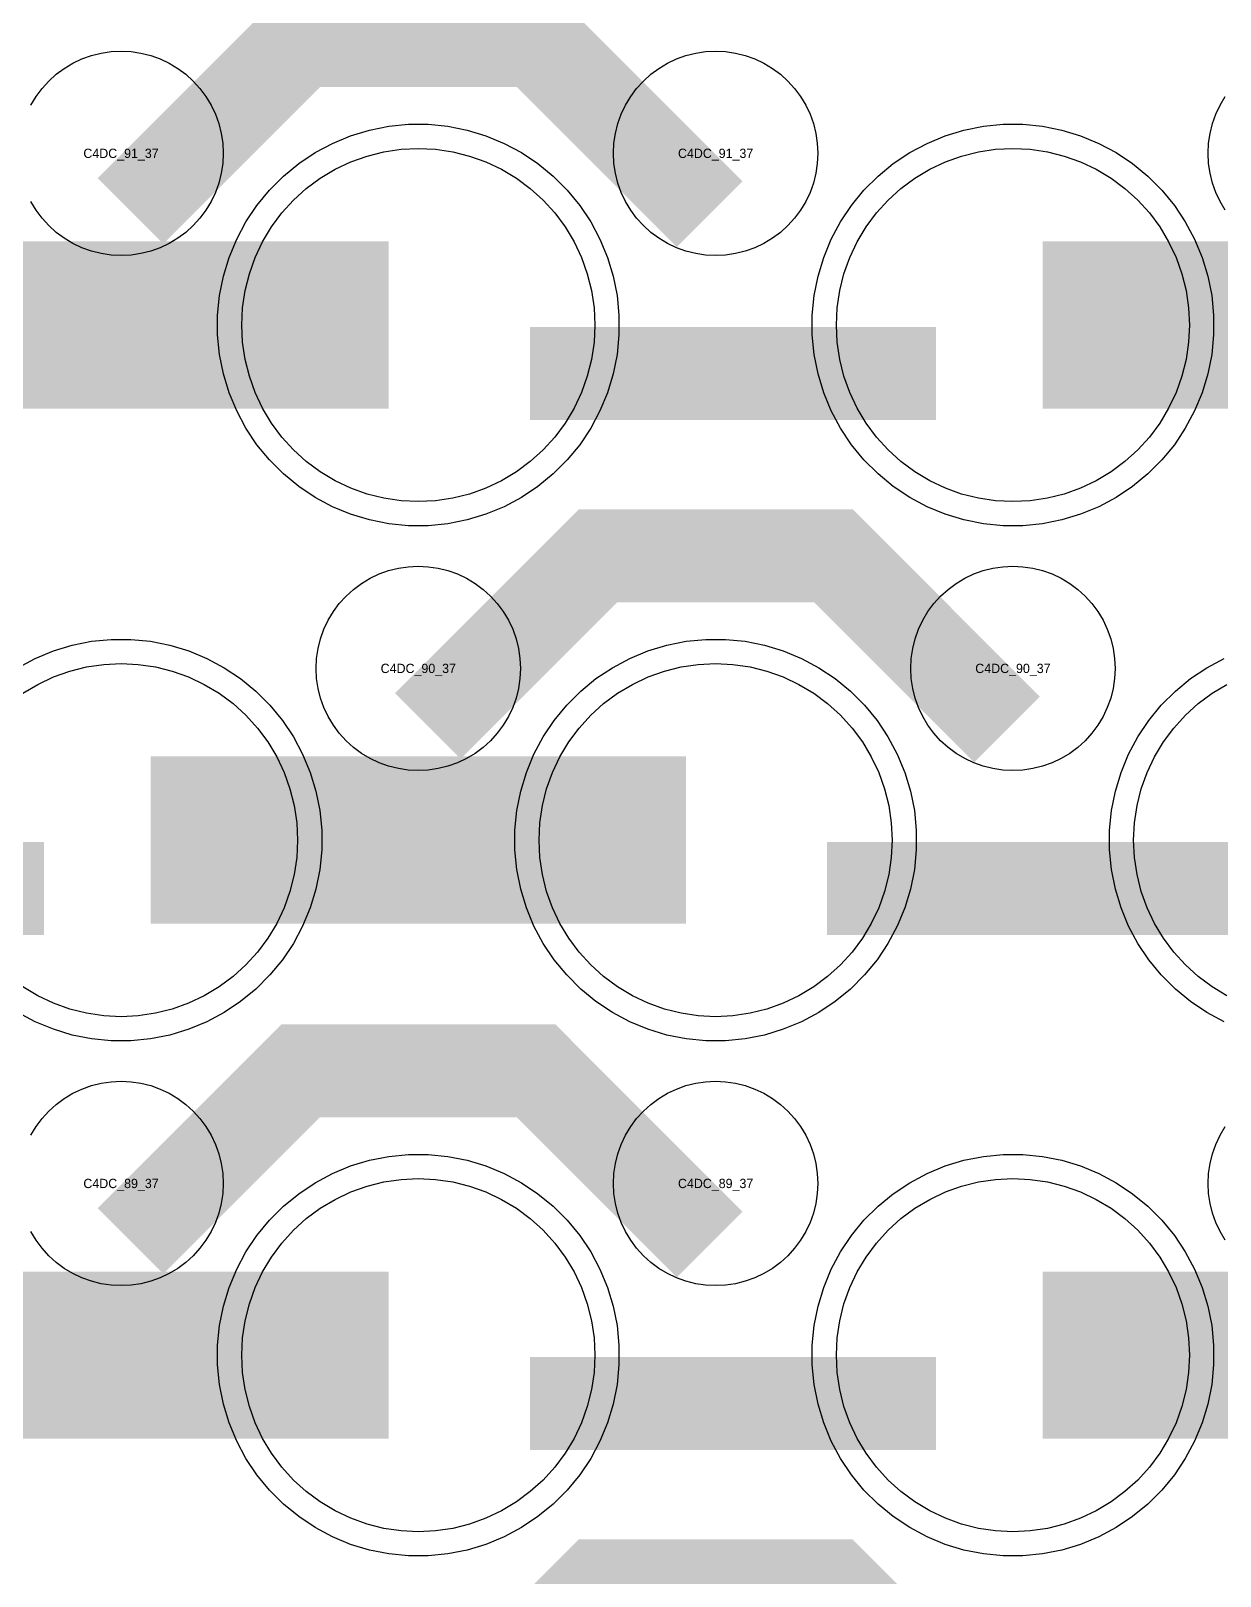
# Model space of a CAD drawing. Extents: x -11880 to 11880, y -14992 to 14992.
# Drawn here: x -184.2 to 135.8, y -2566.8 to -2151.1 of the extents above; entities that cross this region are included whole.
import ezdxf
from ezdxf.enums import TextEntityAlignment as Align

# ---------------------------------------------------------------- set-up
doc = ezdxf.new("R2010")
doc.units = 0
doc.header["$MEASUREMENT"] = 0
for name, color, linetype in [('GDS_775_DT_237', 138, 'CONTINUOUS'), ('RDL1_FS', 34, 'CONTINUOUS'), ('RDL_BS', 160, 'CONTINUOUS')]:
    doc.layers.add(name, color=color, linetype=linetype)

msp = doc.modelspace()

# ---------------------------------------------------------------- linework, layer by layer
at = {"layer": 'RDL1_FS', "color": 11, "true_color": 0xf27172}
for points in [[(-80, -2277.744), (-84.657, -2277.515), (-89.268, -2276.831), (-93.791, -2275.699), (-98.181, -2274.127), (-102.395, -2272.135), (-106.395, -2269.737), (-110.14, -2266.959), (-113.594, -2263.829), (-116.724, -2260.375), (-119.502, -2256.63), (-121.9, -2252.63), (-123.892, -2248.416), (-125.464, -2244.026), (-126.596, -2239.503), (-127.28, -2234.892), (-127.509, -2230.235), (-127.28, -2225.578), (-126.596, -2220.967), (-125.464, -2216.444), (-123.892, -2212.054), (-121.9, -2207.84), (-119.502, -2203.84), (-116.724, -2200.095), (-113.594, -2196.641), (-110.14, -2193.511), (-106.395, -2190.733), (-102.395, -2188.335), (-98.181, -2186.343), (-93.791, -2184.771), (-89.268, -2183.639), (-84.657, -2182.955), (-80, -2182.726), (-75.343, -2182.955), (-70.732, -2183.639), (-66.209, -2184.771), (-61.819, -2186.343), (-57.605, -2188.335), (-53.605, -2190.733), (-49.86, -2193.511), (-46.406, -2196.641), (-43.276, -2200.095), (-40.498, -2203.84), (-38.1, -2207.84), (-36.108, -2212.054), (-34.536, -2216.444), (-33.404, -2220.967), (-32.72, -2225.578), (-32.491, -2230.235), (-32.72, -2234.892), (-33.404, -2239.503), (-34.536, -2244.026), (-36.108, -2248.416), (-38.1, -2252.63), (-40.498, -2256.63), (-43.276, -2260.375), (-46.406, -2263.829), (-49.86, -2266.959), (-53.605, -2269.737), (-57.605, -2272.135), (-61.819, -2274.127), (-66.209, -2275.699), (-70.732, -2276.831), (-75.343, -2277.515)], [(80, -2277.744), (75.343, -2277.515), (70.732, -2276.831), (66.209, -2275.699), (61.819, -2274.127), (57.605, -2272.135), (53.605, -2269.737), (49.86, -2266.959), (46.406, -2263.829), (43.276, -2260.375), (40.498, -2256.63), (38.1, -2252.63), (36.108, -2248.416), (34.536, -2244.026), (33.404, -2239.503), (32.72, -2234.892), (32.491, -2230.235), (32.72, -2225.578), (33.404, -2220.967), (34.536, -2216.444), (36.108, -2212.054), (38.1, -2207.84), (40.498, -2203.84), (43.276, -2200.095), (46.406, -2196.641), (49.86, -2193.511), (53.605, -2190.733), (57.605, -2188.335), (61.819, -2186.343), (66.209, -2184.771), (70.732, -2183.639), (75.343, -2182.955), (80, -2182.726), (84.657, -2182.955), (89.268, -2183.639), (93.791, -2184.771), (98.181, -2186.343), (102.395, -2188.335), (106.395, -2190.733), (110.14, -2193.511), (113.594, -2196.641), (116.724, -2200.095), (119.502, -2203.84), (121.9, -2207.84), (123.892, -2212.054), (125.464, -2216.444), (126.596, -2220.967), (127.28, -2225.578), (127.509, -2230.235), (127.28, -2234.892), (126.596, -2239.503), (125.464, -2244.026), (123.892, -2248.416), (121.9, -2252.63), (119.502, -2256.63), (116.724, -2260.375), (113.594, -2263.829), (110.14, -2266.959), (106.395, -2269.737), (102.395, -2272.135), (98.181, -2274.127), (93.791, -2275.699), (89.268, -2276.831), (84.657, -2277.515)], [(0, -2416.309), (-4.657, -2416.08), (-9.268, -2415.396), (-13.791, -2414.264), (-18.181, -2412.692), (-22.395, -2410.7), (-26.395, -2408.302), (-30.14, -2405.524), (-33.594, -2402.394), (-36.724, -2398.94), (-39.502, -2395.195), (-41.9, -2391.195), (-43.892, -2386.981), (-45.464, -2382.591), (-46.596, -2378.068), (-47.28, -2373.457), (-47.509, -2368.8), (-47.28, -2364.143), (-46.596, -2359.532), (-45.464, -2355.009), (-43.892, -2350.619), (-41.9, -2346.405), (-39.502, -2342.405), (-36.724, -2338.66), (-33.594, -2335.206), (-30.14, -2332.076), (-26.395, -2329.298), (-22.395, -2326.9), (-18.181, -2324.908), (-13.791, -2323.336), (-9.268, -2322.204), (-4.657, -2321.52), (0, -2321.291), (4.657, -2321.52), (9.268, -2322.204), (13.791, -2323.336), (18.181, -2324.908), (22.395, -2326.9), (26.395, -2329.298), (30.14, -2332.076), (33.594, -2335.206), (36.724, -2338.66), (39.502, -2342.405), (41.9, -2346.405), (43.892, -2350.619), (45.464, -2355.009), (46.596, -2359.532), (47.28, -2364.143), (47.509, -2368.8), (47.28, -2373.457), (46.596, -2378.068), (45.464, -2382.591), (43.892, -2386.981), (41.9, -2391.195), (39.502, -2395.195), (36.724, -2398.94), (33.594, -2402.394), (30.14, -2405.524), (26.395, -2408.302), (22.395, -2410.7), (18.181, -2412.692), (13.791, -2414.264), (9.268, -2415.396), (4.657, -2416.08)]]:
    msp.add_lwpolyline(points, close=True, dxfattribs=at)
for points in [[(-231.998, -2230.235, 45, 45, 0), (-159.998, -2230.235, 45, 45, 0)], [(-159.998, -2230.235, 45, 45, 0), (-87.998, -2230.235, 45, 45, 0)], [(88.002, -2230.235, 45, 45, 0), (160.002, -2230.235, 45, 45, 0)], [(-151.998, -2368.8, 45, 45, 0), (-79.998, -2368.8, 45, 45, 0)], [(-79.998, -2368.8, 45, 45, 0), (-7.998, -2368.8, 45, 45, 0)]]:
    msp.add_lwpolyline(points, format="xyseb", dxfattribs=at)
for points in [[(-186.395, -2329.298), (-182.395, -2326.9), (-178.181, -2324.908), (-173.791, -2323.336), (-169.268, -2322.204), (-164.657, -2321.52), (-160, -2321.291), (-155.343, -2321.52), (-150.732, -2322.204), (-146.209, -2323.336), (-141.819, -2324.908), (-137.605, -2326.9), (-133.605, -2329.298), (-129.86, -2332.076), (-126.406, -2335.206), (-123.276, -2338.66), (-120.498, -2342.405), (-118.1, -2346.405), (-116.108, -2350.619), (-114.536, -2355.009), (-113.404, -2359.532), (-112.72, -2364.143), (-112.491, -2368.8), (-112.72, -2373.457), (-113.404, -2378.068), (-114.536, -2382.591), (-116.108, -2386.981), (-118.1, -2391.195), (-120.498, -2395.195), (-123.276, -2398.94), (-126.406, -2402.394), (-129.86, -2405.524), (-133.605, -2408.302), (-137.605, -2410.7), (-141.819, -2412.692), (-146.209, -2414.264), (-150.732, -2415.396), (-155.343, -2416.08), (-160, -2416.309), (-164.657, -2416.08), (-169.268, -2415.396), (-173.791, -2414.264), (-178.181, -2412.692), (-182.395, -2410.7), (-186.395, -2408.302)], [(137.605, -2410.7), (133.605, -2408.302), (129.86, -2405.524), (126.406, -2402.394), (123.276, -2398.94), (120.498, -2395.195), (118.1, -2391.195), (116.108, -2386.981), (114.536, -2382.591), (113.404, -2378.068), (112.72, -2373.457), (112.491, -2368.8), (112.72, -2364.143), (113.404, -2359.532), (114.536, -2355.009), (116.108, -2350.619), (118.1, -2346.405), (120.498, -2342.405), (123.276, -2338.66), (126.406, -2335.206), (129.86, -2332.076), (133.605, -2329.298), (137.605, -2326.9)]]:
    msp.add_lwpolyline(points, dxfattribs=at)
at = {"layer": 'RDL1_FS'}
for points in [[(-80, -2554.869), (-84.657, -2554.64), (-89.268, -2553.956), (-93.791, -2552.824), (-98.181, -2551.252), (-102.395, -2549.26), (-106.395, -2546.862), (-110.14, -2544.084), (-113.594, -2540.954), (-116.724, -2537.5), (-119.502, -2533.755), (-121.9, -2529.755), (-123.892, -2525.541), (-125.464, -2521.151), (-126.596, -2516.628), (-127.28, -2512.017), (-127.509, -2507.36), (-127.28, -2502.703), (-126.596, -2498.092), (-125.464, -2493.569), (-123.892, -2489.179), (-121.9, -2484.965), (-119.502, -2480.965), (-116.724, -2477.22), (-113.594, -2473.766), (-110.14, -2470.636), (-106.395, -2467.858), (-102.395, -2465.46), (-98.181, -2463.468), (-93.791, -2461.896), (-89.268, -2460.764), (-84.657, -2460.08), (-80, -2459.851), (-75.343, -2460.08), (-70.732, -2460.764), (-66.209, -2461.896), (-61.819, -2463.468), (-57.605, -2465.46), (-53.605, -2467.858), (-49.86, -2470.636), (-46.406, -2473.766), (-43.276, -2477.22), (-40.498, -2480.965), (-38.1, -2484.965), (-36.108, -2489.179), (-34.536, -2493.569), (-33.404, -2498.092), (-32.72, -2502.703), (-32.491, -2507.36), (-32.72, -2512.017), (-33.404, -2516.628), (-34.536, -2521.151), (-36.108, -2525.541), (-38.1, -2529.755), (-40.498, -2533.755), (-43.276, -2537.5), (-46.406, -2540.954), (-49.86, -2544.084), (-53.605, -2546.862), (-57.605, -2549.26), (-61.819, -2551.252), (-66.209, -2552.824), (-70.732, -2553.956), (-75.343, -2554.64)], [(80, -2554.869), (75.343, -2554.64), (70.732, -2553.956), (66.209, -2552.824), (61.819, -2551.252), (57.605, -2549.26), (53.605, -2546.862), (49.86, -2544.084), (46.406, -2540.954), (43.276, -2537.5), (40.498, -2533.755), (38.1, -2529.755), (36.108, -2525.541), (34.536, -2521.151), (33.404, -2516.628), (32.72, -2512.017), (32.491, -2507.36), (32.72, -2502.703), (33.404, -2498.092), (34.536, -2493.569), (36.108, -2489.179), (38.1, -2484.965), (40.498, -2480.965), (43.276, -2477.22), (46.406, -2473.766), (49.86, -2470.636), (53.605, -2467.858), (57.605, -2465.46), (61.819, -2463.468), (66.209, -2461.896), (70.732, -2460.764), (75.343, -2460.08), (80, -2459.851), (84.657, -2460.08), (89.268, -2460.764), (93.791, -2461.896), (98.181, -2463.468), (102.395, -2465.46), (106.395, -2467.858), (110.14, -2470.636), (113.594, -2473.766), (116.724, -2477.22), (119.502, -2480.965), (121.9, -2484.965), (123.892, -2489.179), (125.464, -2493.569), (126.596, -2498.092), (127.28, -2502.703), (127.509, -2507.36), (127.28, -2512.017), (126.596, -2516.628), (125.464, -2521.151), (123.892, -2525.541), (121.9, -2529.755), (119.502, -2533.755), (116.724, -2537.5), (113.594, -2540.954), (110.14, -2544.084), (106.395, -2546.862), (102.395, -2549.26), (98.181, -2551.252), (93.791, -2552.824), (89.268, -2553.956), (84.657, -2554.64)]]:
    msp.add_lwpolyline(points, close=True, dxfattribs=at)
for points in [[(-231.998, -2507.36, 45, 45, 0), (-159.998, -2507.36, 45, 45, 0)], [(-159.998, -2507.36, 45, 45, 0), (-87.998, -2507.36, 45, 45, 0)], [(88.002, -2507.36, 45, 45, 0), (160.002, -2507.36, 45, 45, 0)]]:
    msp.add_lwpolyline(points, format="xyseb", dxfattribs=at)
at = {"layer": 'RDL_BS'}
for points in [[(-157.438, -2199.549, 25, 25, 0), (-111.623, -2153.734, 25, 25, 0), (-78.07, -2153.734, 25, 25, 0)], [(-1.599, -2200.448, 25, 25, 0), (-48.313, -2153.734, 25, 25, 0), (-78.071, -2153.734, 25, 25, 0)], [(-77.438, -2338.114, 25, 25, 0), (-31.623, -2292.299, 25, 25, 0), (1.93, -2292.299, 25, 25, 0)], [(78.401, -2339.013, 25, 25, 0), (31.687, -2292.299, 25, 25, 0), (1.929, -2292.299, 25, 25, 0)], [(-157.438, -2476.674, 25, 25, 0), (-111.623, -2430.859, 25, 25, 0), (-78.07, -2430.859, 25, 25, 0)], [(-1.599, -2477.573, 25, 25, 0), (-48.313, -2430.859, 25, 25, 0), (-78.071, -2430.859, 25, 25, 0)], [(-49.984, -2520.373, 25, 25, 0), (59.281, -2520.373, 25, 25, 0)], [(-77.438, -2615.239, 25, 25, 0), (-31.623, -2569.424, 25, 25, 0), (1.93, -2569.424, 25, 25, 0)], [(78.401, -2616.138, 25, 25, 0), (31.687, -2569.424, 25, 25, 0), (1.929, -2569.424, 25, 25, 0)]]:
    msp.add_lwpolyline(points, format="xyseb", dxfattribs=at)
for points in [[(-184.25, -2171.091), (-182.857, -2168.767), (-181.254, -2166.604), (-179.442, -2164.605), (-177.443, -2162.793), (-175.28, -2161.19), (-172.956, -2159.797), (-170.519, -2158.645), (-167.984, -2157.738), (-165.365, -2157.081), (-162.693, -2156.685), (-160, -2156.553), (-157.307, -2156.685), (-154.635, -2157.081), (-152.016, -2157.738), (-149.481, -2158.645), (-147.044, -2159.797), (-144.72, -2161.19), (-142.557, -2162.793), (-140.558, -2164.605), (-138.746, -2166.604), (-137.143, -2168.767), (-135.75, -2171.091), (-134.598, -2173.528), (-133.691, -2176.063), (-133.034, -2178.682), (-132.638, -2181.354), (-132.506, -2184.047), (-132.638, -2186.74), (-133.034, -2189.412), (-133.691, -2192.031), (-134.598, -2194.566), (-135.75, -2197.003), (-137.143, -2199.327), (-138.746, -2201.49), (-140.558, -2203.489), (-142.557, -2205.301), (-144.72, -2206.904), (-147.044, -2208.297), (-149.481, -2209.449), (-152.016, -2210.356), (-154.635, -2211.013), (-157.307, -2211.409), (-160, -2211.541), (-162.693, -2211.409), (-165.365, -2211.013), (-167.984, -2210.356), (-170.519, -2209.449), (-172.956, -2208.297), (-175.28, -2206.904), (-177.443, -2205.301), (-179.442, -2203.489), (-181.254, -2201.49), (-182.857, -2199.327), (-184.25, -2197.003)], [(137.143, -2199.327), (135.75, -2197.003), (134.598, -2194.566), (133.691, -2192.031), (133.034, -2189.412), (132.638, -2186.74), (132.506, -2184.047), (132.638, -2181.354), (133.034, -2178.682), (133.691, -2176.063), (134.598, -2173.528), (135.75, -2171.091), (137.143, -2168.767)], [(-184.25, -2448.216), (-182.857, -2445.892), (-181.254, -2443.729), (-179.442, -2441.73), (-177.443, -2439.918), (-175.28, -2438.315), (-172.956, -2436.922), (-170.519, -2435.77), (-167.984, -2434.863), (-165.365, -2434.206), (-162.693, -2433.81), (-160, -2433.678), (-157.307, -2433.81), (-154.635, -2434.206), (-152.016, -2434.863), (-149.481, -2435.77), (-147.044, -2436.922), (-144.72, -2438.315), (-142.557, -2439.918), (-140.558, -2441.73), (-138.746, -2443.729), (-137.143, -2445.892), (-135.75, -2448.216), (-134.598, -2450.653), (-133.691, -2453.188), (-133.034, -2455.807), (-132.638, -2458.479), (-132.506, -2461.172), (-132.638, -2463.865), (-133.034, -2466.537), (-133.691, -2469.156), (-134.598, -2471.691), (-135.75, -2474.128), (-137.143, -2476.452), (-138.746, -2478.615), (-140.558, -2480.614), (-142.557, -2482.426), (-144.72, -2484.029), (-147.044, -2485.422), (-149.481, -2486.574), (-152.016, -2487.481), (-154.635, -2488.138), (-157.307, -2488.534), (-160, -2488.666), (-162.693, -2488.534), (-165.365, -2488.138), (-167.984, -2487.481), (-170.519, -2486.574), (-172.956, -2485.422), (-175.28, -2484.029), (-177.443, -2482.426), (-179.442, -2480.614), (-181.254, -2478.615), (-182.857, -2476.452), (-184.25, -2474.128)], [(137.143, -2476.452), (135.75, -2474.128), (134.598, -2471.691), (133.691, -2469.156), (133.034, -2466.537), (132.638, -2463.865), (132.506, -2461.172), (132.638, -2458.479), (133.034, -2455.807), (133.691, -2453.188), (134.598, -2450.653), (135.75, -2448.216), (137.143, -2445.892)]]:
    msp.add_lwpolyline(points, dxfattribs=at)
for points in [[(0, -2211.541), (-2.693, -2211.409), (-5.365, -2211.013), (-7.984, -2210.356), (-10.519, -2209.449), (-12.956, -2208.297), (-15.28, -2206.904), (-17.443, -2205.301), (-19.442, -2203.489), (-21.254, -2201.49), (-22.857, -2199.327), (-24.25, -2197.003), (-25.402, -2194.566), (-26.309, -2192.031), (-26.966, -2189.412), (-27.362, -2186.74), (-27.494, -2184.047), (-27.362, -2181.354), (-26.966, -2178.682), (-26.309, -2176.063), (-25.402, -2173.528), (-24.25, -2171.091), (-22.857, -2168.767), (-21.254, -2166.604), (-19.442, -2164.605), (-17.443, -2162.793), (-15.28, -2161.19), (-12.956, -2159.797), (-10.519, -2158.645), (-7.984, -2157.738), (-5.365, -2157.081), (-2.693, -2156.685), (0, -2156.553), (2.693, -2156.685), (5.365, -2157.081), (7.984, -2157.738), (10.519, -2158.645), (12.956, -2159.797), (15.28, -2161.19), (17.443, -2162.793), (19.442, -2164.605), (21.254, -2166.604), (22.857, -2168.767), (24.25, -2171.091), (25.402, -2173.528), (26.309, -2176.063), (26.966, -2178.682), (27.362, -2181.354), (27.494, -2184.047), (27.362, -2186.74), (26.966, -2189.412), (26.309, -2192.031), (25.402, -2194.566), (24.25, -2197.003), (22.857, -2199.327), (21.254, -2201.49), (19.442, -2203.489), (17.443, -2205.301), (15.28, -2206.904), (12.956, -2208.297), (10.519, -2209.449), (7.984, -2210.356), (5.365, -2211.013), (2.693, -2211.409)], [(-80, -2350.106), (-82.693, -2349.974), (-85.365, -2349.578), (-87.984, -2348.921), (-90.519, -2348.014), (-92.956, -2346.862), (-95.28, -2345.469), (-97.443, -2343.866), (-99.442, -2342.054), (-101.254, -2340.055), (-102.857, -2337.892), (-104.25, -2335.568), (-105.402, -2333.131), (-106.309, -2330.596), (-106.966, -2327.977), (-107.362, -2325.305), (-107.494, -2322.612), (-107.362, -2319.919), (-106.966, -2317.247), (-106.309, -2314.628), (-105.402, -2312.093), (-104.25, -2309.656), (-102.857, -2307.332), (-101.254, -2305.169), (-99.442, -2303.17), (-97.443, -2301.358), (-95.28, -2299.755), (-92.956, -2298.362), (-90.519, -2297.21), (-87.984, -2296.303), (-85.365, -2295.646), (-82.693, -2295.25), (-80, -2295.118), (-77.307, -2295.25), (-74.635, -2295.646), (-72.016, -2296.303), (-69.481, -2297.21), (-67.044, -2298.362), (-64.72, -2299.755), (-62.557, -2301.358), (-60.558, -2303.17), (-58.746, -2305.169), (-57.143, -2307.332), (-55.75, -2309.656), (-54.598, -2312.093), (-53.691, -2314.628), (-53.034, -2317.247), (-52.638, -2319.919), (-52.506, -2322.612), (-52.638, -2325.305), (-53.034, -2327.977), (-53.691, -2330.596), (-54.598, -2333.131), (-55.75, -2335.568), (-57.143, -2337.892), (-58.746, -2340.055), (-60.558, -2342.054), (-62.557, -2343.866), (-64.72, -2345.469), (-67.044, -2346.862), (-69.481, -2348.014), (-72.016, -2348.921), (-74.635, -2349.578), (-77.307, -2349.974)], [(80, -2350.106), (77.307, -2349.974), (74.635, -2349.578), (72.016, -2348.921), (69.481, -2348.014), (67.044, -2346.862), (64.72, -2345.469), (62.557, -2343.866), (60.558, -2342.054), (58.746, -2340.055), (57.143, -2337.892), (55.75, -2335.568), (54.598, -2333.131), (53.691, -2330.596), (53.034, -2327.977), (52.638, -2325.305), (52.506, -2322.612), (52.638, -2319.919), (53.034, -2317.247), (53.691, -2314.628), (54.598, -2312.093), (55.75, -2309.656), (57.143, -2307.332), (58.746, -2305.169), (60.558, -2303.17), (62.557, -2301.358), (64.72, -2299.755), (67.044, -2298.362), (69.481, -2297.21), (72.016, -2296.303), (74.635, -2295.646), (77.307, -2295.25), (80, -2295.118), (82.693, -2295.25), (85.365, -2295.646), (87.984, -2296.303), (90.519, -2297.21), (92.956, -2298.362), (95.28, -2299.755), (97.443, -2301.358), (99.442, -2303.17), (101.254, -2305.169), (102.857, -2307.332), (104.25, -2309.656), (105.402, -2312.093), (106.309, -2314.628), (106.966, -2317.247), (107.362, -2319.919), (107.494, -2322.612), (107.362, -2325.305), (106.966, -2327.977), (106.309, -2330.596), (105.402, -2333.131), (104.25, -2335.568), (102.857, -2337.892), (101.254, -2340.055), (99.442, -2342.054), (97.443, -2343.866), (95.28, -2345.469), (92.956, -2346.862), (90.519, -2348.014), (87.984, -2348.921), (85.365, -2349.578), (82.693, -2349.974)], [(0, -2488.666), (-2.693, -2488.534), (-5.365, -2488.138), (-7.984, -2487.481), (-10.519, -2486.574), (-12.956, -2485.422), (-15.28, -2484.029), (-17.443, -2482.426), (-19.442, -2480.614), (-21.254, -2478.615), (-22.857, -2476.452), (-24.25, -2474.128), (-25.402, -2471.691), (-26.309, -2469.156), (-26.966, -2466.537), (-27.362, -2463.865), (-27.494, -2461.172), (-27.362, -2458.479), (-26.966, -2455.807), (-26.309, -2453.188), (-25.402, -2450.653), (-24.25, -2448.216), (-22.857, -2445.892), (-21.254, -2443.729), (-19.442, -2441.73), (-17.443, -2439.918), (-15.28, -2438.315), (-12.956, -2436.922), (-10.519, -2435.77), (-7.984, -2434.863), (-5.365, -2434.206), (-2.693, -2433.81), (0, -2433.678), (2.693, -2433.81), (5.365, -2434.206), (7.984, -2434.863), (10.519, -2435.77), (12.956, -2436.922), (15.28, -2438.315), (17.443, -2439.918), (19.442, -2441.73), (21.254, -2443.729), (22.857, -2445.892), (24.25, -2448.216), (25.402, -2450.653), (26.309, -2453.188), (26.966, -2455.807), (27.362, -2458.479), (27.494, -2461.172), (27.362, -2463.865), (26.966, -2466.537), (26.309, -2469.156), (25.402, -2471.691), (24.25, -2474.128), (22.857, -2476.452), (21.254, -2478.615), (19.442, -2480.614), (17.443, -2482.426), (15.28, -2484.029), (12.956, -2485.422), (10.519, -2486.574), (7.984, -2487.481), (5.365, -2488.138), (2.693, -2488.534)], [(-82.644, -2561.36), (-87.938, -2560.843), (-93.165, -2559.797), (-98.205, -2558.266), (-103.115, -2556.235), (-107.777, -2553.743), (-112.191, -2550.796), (-116.292, -2547.434), (-120.074, -2543.652), (-123.436, -2539.551), (-126.383, -2535.137), (-128.875, -2530.475), (-130.906, -2525.565), (-132.437, -2520.525), (-133.483, -2515.298), (-134, -2510.004), (-134, -2504.716), (-133.483, -2499.422), (-132.437, -2494.195), (-130.906, -2489.155), (-128.875, -2484.245), (-126.383, -2479.583), (-123.436, -2475.169), (-120.074, -2471.068), (-116.292, -2467.286), (-112.191, -2463.924), (-107.777, -2460.977), (-103.115, -2458.485), (-98.205, -2456.454), (-93.165, -2454.923), (-87.938, -2453.877), (-82.644, -2453.36), (-77.356, -2453.36), (-72.062, -2453.877), (-66.835, -2454.923), (-61.795, -2456.454), (-56.885, -2458.485), (-52.223, -2460.977), (-47.809, -2463.924), (-43.708, -2467.286), (-39.926, -2471.068), (-36.564, -2475.169), (-33.617, -2479.583), (-31.125, -2484.245), (-29.094, -2489.155), (-27.563, -2494.195), (-26.517, -2499.422), (-26, -2504.716), (-26, -2510.004), (-26.517, -2515.298), (-27.563, -2520.525), (-29.094, -2525.565), (-31.125, -2530.475), (-33.617, -2535.137), (-36.564, -2539.551), (-39.926, -2543.652), (-43.708, -2547.434), (-47.809, -2550.796), (-52.223, -2553.743), (-56.885, -2556.235), (-61.795, -2558.266), (-66.835, -2559.797), (-72.062, -2560.843), (-77.356, -2561.36)], [(77.356, -2561.36), (72.062, -2560.843), (66.835, -2559.797), (61.795, -2558.266), (56.885, -2556.235), (52.223, -2553.743), (47.809, -2550.796), (43.708, -2547.434), (39.926, -2543.652), (36.564, -2539.551), (33.617, -2535.137), (31.125, -2530.475), (29.094, -2525.565), (27.563, -2520.525), (26.517, -2515.298), (26, -2510.004), (26, -2504.716), (26.517, -2499.422), (27.563, -2494.195), (29.094, -2489.155), (31.125, -2484.245), (33.617, -2479.583), (36.564, -2475.169), (39.926, -2471.068), (43.708, -2467.286), (47.809, -2463.924), (52.223, -2460.977), (56.885, -2458.485), (61.795, -2456.454), (66.835, -2454.923), (72.062, -2453.877), (77.356, -2453.36), (82.644, -2453.36), (87.938, -2453.877), (93.165, -2454.923), (98.205, -2456.454), (103.115, -2458.485), (107.777, -2460.977), (112.191, -2463.924), (116.292, -2467.286), (120.074, -2471.068), (123.436, -2475.169), (126.383, -2479.583), (128.875, -2484.245), (130.906, -2489.155), (132.437, -2494.195), (133.483, -2499.422), (134, -2504.716), (134, -2510.004), (133.483, -2515.298), (132.437, -2520.525), (130.906, -2525.565), (128.875, -2530.475), (126.383, -2535.137), (123.436, -2539.551), (120.074, -2543.652), (116.292, -2547.434), (112.191, -2550.796), (107.777, -2553.743), (103.115, -2556.235), (98.205, -2558.266), (93.165, -2559.797), (87.938, -2560.843), (82.644, -2561.36)]]:
    msp.add_lwpolyline(points, close=True, dxfattribs=at)
at = {"layer": 'RDL_BS', "color": 11, "true_color": 0xf27172}
for points in [[(-82.644, -2284.235), (-87.938, -2283.718), (-93.165, -2282.672), (-98.205, -2281.141), (-103.115, -2279.11), (-107.777, -2276.618), (-112.191, -2273.671), (-116.292, -2270.309), (-120.074, -2266.527), (-123.436, -2262.426), (-126.383, -2258.012), (-128.875, -2253.35), (-130.906, -2248.44), (-132.437, -2243.4), (-133.483, -2238.173), (-134, -2232.879), (-134, -2227.591), (-133.483, -2222.297), (-132.437, -2217.07), (-130.906, -2212.03), (-128.875, -2207.12), (-126.383, -2202.458), (-123.436, -2198.044), (-120.074, -2193.943), (-116.292, -2190.161), (-112.191, -2186.799), (-107.777, -2183.852), (-103.115, -2181.36), (-98.205, -2179.329), (-93.165, -2177.798), (-87.938, -2176.752), (-82.644, -2176.235), (-77.356, -2176.235), (-72.062, -2176.752), (-66.835, -2177.798), (-61.795, -2179.329), (-56.885, -2181.36), (-52.223, -2183.852), (-47.809, -2186.799), (-43.708, -2190.161), (-39.926, -2193.943), (-36.564, -2198.044), (-33.617, -2202.458), (-31.125, -2207.12), (-29.094, -2212.03), (-27.563, -2217.07), (-26.517, -2222.297), (-26, -2227.591), (-26, -2232.879), (-26.517, -2238.173), (-27.563, -2243.4), (-29.094, -2248.44), (-31.125, -2253.35), (-33.617, -2258.012), (-36.564, -2262.426), (-39.926, -2266.527), (-43.708, -2270.309), (-47.809, -2273.671), (-52.223, -2276.618), (-56.885, -2279.11), (-61.795, -2281.141), (-66.835, -2282.672), (-72.062, -2283.718), (-77.356, -2284.235)], [(77.356, -2284.235), (72.062, -2283.718), (66.835, -2282.672), (61.795, -2281.141), (56.885, -2279.11), (52.223, -2276.618), (47.809, -2273.671), (43.708, -2270.309), (39.926, -2266.527), (36.564, -2262.426), (33.617, -2258.012), (31.125, -2253.35), (29.094, -2248.44), (27.563, -2243.4), (26.517, -2238.173), (26, -2232.879), (26, -2227.591), (26.517, -2222.297), (27.563, -2217.07), (29.094, -2212.03), (31.125, -2207.12), (33.617, -2202.458), (36.564, -2198.044), (39.926, -2193.943), (43.708, -2190.161), (47.809, -2186.799), (52.223, -2183.852), (56.885, -2181.36), (61.795, -2179.329), (66.835, -2177.798), (72.062, -2176.752), (77.356, -2176.235), (82.644, -2176.235), (87.938, -2176.752), (93.165, -2177.798), (98.205, -2179.329), (103.115, -2181.36), (107.777, -2183.852), (112.191, -2186.799), (116.292, -2190.161), (120.074, -2193.943), (123.436, -2198.044), (126.383, -2202.458), (128.875, -2207.12), (130.906, -2212.03), (132.437, -2217.07), (133.483, -2222.297), (134, -2227.591), (134, -2232.879), (133.483, -2238.173), (132.437, -2243.4), (130.906, -2248.44), (128.875, -2253.35), (126.383, -2258.012), (123.436, -2262.426), (120.074, -2266.527), (116.292, -2270.309), (112.191, -2273.671), (107.777, -2276.618), (103.115, -2279.11), (98.205, -2281.141), (93.165, -2282.672), (87.938, -2283.718), (82.644, -2284.235)], [(-2.644, -2422.8), (-7.938, -2422.283), (-13.165, -2421.237), (-18.205, -2419.706), (-23.115, -2417.675), (-27.777, -2415.183), (-32.191, -2412.236), (-36.292, -2408.874), (-40.074, -2405.092), (-43.436, -2400.991), (-46.383, -2396.577), (-48.875, -2391.915), (-50.906, -2387.005), (-52.437, -2381.965), (-53.483, -2376.738), (-54, -2371.444), (-54, -2366.156), (-53.483, -2360.862), (-52.437, -2355.635), (-50.906, -2350.595), (-48.875, -2345.685), (-46.383, -2341.023), (-43.436, -2336.609), (-40.074, -2332.508), (-36.292, -2328.726), (-32.191, -2325.364), (-27.777, -2322.417), (-23.115, -2319.925), (-18.205, -2317.894), (-13.165, -2316.363), (-7.938, -2315.317), (-2.644, -2314.8), (2.644, -2314.8), (7.938, -2315.317), (13.165, -2316.363), (18.205, -2317.894), (23.115, -2319.925), (27.777, -2322.417), (32.191, -2325.364), (36.292, -2328.726), (40.074, -2332.508), (43.436, -2336.609), (46.383, -2341.023), (48.875, -2345.685), (50.906, -2350.595), (52.437, -2355.635), (53.483, -2360.862), (54, -2366.156), (54, -2371.444), (53.483, -2376.738), (52.437, -2381.965), (50.906, -2387.005), (48.875, -2391.915), (46.383, -2396.577), (43.436, -2400.991), (40.074, -2405.092), (36.292, -2408.874), (32.191, -2412.236), (27.777, -2415.183), (23.115, -2417.675), (18.205, -2419.706), (13.165, -2421.237), (7.938, -2422.283), (2.644, -2422.8)]]:
    msp.add_lwpolyline(points, close=True, dxfattribs=at)
for points in [[(-49.984, -2243.248, 25, 25, 0), (59.281, -2243.248, 25, 25, 0)], [(-289.984, -2381.813, 25, 25, 0), (-180.719, -2381.813, 25, 25, 0)], [(30.016, -2381.813, 25, 25, 0), (139.281, -2381.813, 25, 25, 0)]]:
    msp.add_lwpolyline(points, format="xyseb", dxfattribs=at)
for points in [[(-187.777, -2322.417), (-183.115, -2319.925), (-178.205, -2317.894), (-173.165, -2316.363), (-167.938, -2315.317), (-162.644, -2314.8), (-157.356, -2314.8), (-152.062, -2315.317), (-146.835, -2316.363), (-141.795, -2317.894), (-136.885, -2319.925), (-132.223, -2322.417), (-127.809, -2325.364), (-123.708, -2328.726), (-119.926, -2332.508), (-116.564, -2336.609), (-113.617, -2341.023), (-111.125, -2345.685), (-109.094, -2350.595), (-107.563, -2355.635), (-106.517, -2360.862), (-106, -2366.156), (-106, -2371.444), (-106.517, -2376.738), (-107.563, -2381.965), (-109.094, -2387.005), (-111.125, -2391.915), (-113.617, -2396.577), (-116.564, -2400.991), (-119.926, -2405.092), (-123.708, -2408.874), (-127.809, -2412.236), (-132.223, -2415.183), (-136.885, -2417.675), (-141.795, -2419.706), (-146.835, -2421.237), (-152.062, -2422.283), (-157.356, -2422.8), (-162.644, -2422.8), (-167.938, -2422.283), (-173.165, -2421.237), (-178.205, -2419.706), (-183.115, -2417.675), (-187.777, -2415.183)], [(136.885, -2417.675), (132.223, -2415.183), (127.809, -2412.236), (123.708, -2408.874), (119.926, -2405.092), (116.564, -2400.991), (113.617, -2396.577), (111.125, -2391.915), (109.094, -2387.005), (107.563, -2381.965), (106.517, -2376.738), (106, -2371.444), (106, -2366.156), (106.517, -2360.862), (107.563, -2355.635), (109.094, -2350.595), (111.125, -2345.685), (113.617, -2341.023), (116.564, -2336.609), (119.926, -2332.508), (123.708, -2328.726), (127.809, -2325.364), (132.223, -2322.417), (136.885, -2319.925)]]:
    msp.add_lwpolyline(points, dxfattribs=at)

# ---------------------------------------------------------------- texts
at = {"layer": 'GDS_775_DT_237'}
for s, p in [('C4DC_91_37', (-160, -2184.047)), ('C4DC_91_37', (-160, -2184.047)), ('C4DC_91_37', (0, -2184.047)), ('C4DC_91_37', (0, -2184.047)), ('C4DC_90_37', (-80, -2322.612)), ('C4DC_90_37', (-80, -2322.612)), ('C4DC_90_37', (80, -2322.612)), ('C4DC_90_37', (80, -2322.612)), ('C4DC_89_37', (-160, -2461.172)), ('C4DC_89_37', (-160, -2461.172)), ('C4DC_89_37', (0, -2461.172)), ('C4DC_89_37', (0, -2461.172))]:
    msp.add_text(s, height=2.5, dxfattribs=at).set_placement(p, align=Align.MIDDLE_CENTER)

doc.saveas('drawing.dxf')
